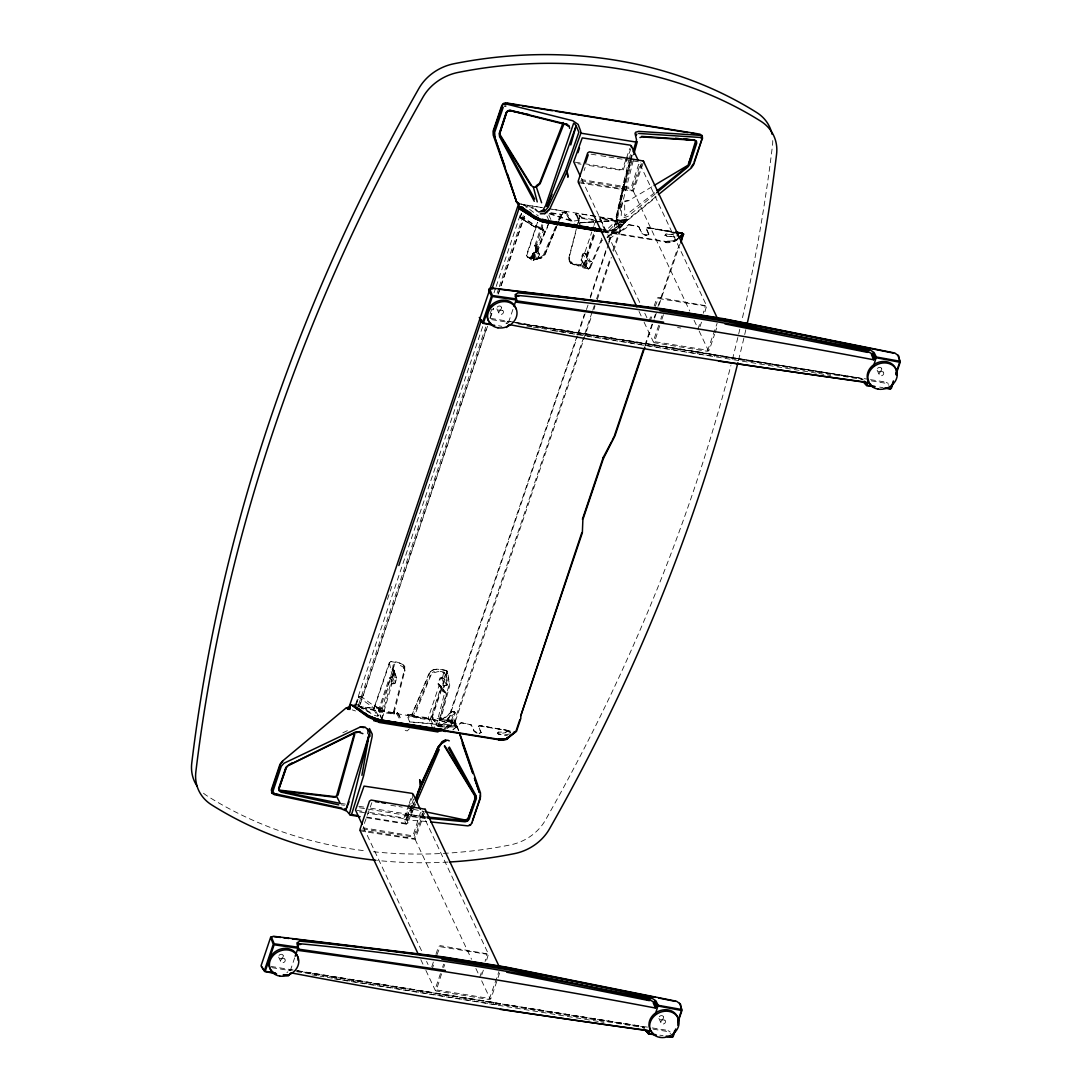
<?xml version="1.0" encoding="UTF-8"?>
<svg xmlns="http://www.w3.org/2000/svg" width="1092" height="1092" viewBox="0 0 1092 1092"><rect width="100%" height="100%" fill="white"/><g stroke="black" fill="none" stroke-linecap="round" stroke-linejoin="round"><path stroke-width="0.75" stroke-dasharray="5 3.75" d="M616.912 220.529L616.966 217.226M620.884 223.683L619.642 224.515L616.693 233.251L615.738 232.46L619.464 222.386L620.884 223.683L613.254 229.921L609.759 230.985L604.067 230.63M358.722 706.565L373.942 708.23L389.339 662.475C393.311 659.745 399.563 663.103 403.535 664.769L404.736 666.502L404.381 669.805L393.529 711.602L397.556 712.598L400.928 719L397.556 712.598L393.529 711.602M601.528 238.124L602.006 240.254L590.335 267.663C584.63 270.761 576.685 264.005 570.447 263.022L569.246 261.288L569.246 257.221L576.344 229.893M447.01 684.466L445.318 674.378L443.625 672.508L438.11 671.58L432.719 673.095L430.835 675.361L413.759 717.376L428.405 719.778L430.344 718.85L441.236 686.431L438.588 684.002L440.431 678.664L441.509 677.818L443.325 678.446L446.464 685.039L447.01 684.466L443.994 678.269L445.318 674.378M363.308 826.576L364.127 827.968L411.588 835.626L413.308 834.697L421.021 810.824L488.452 954.094L485.831 962.816M581.504 178.351L582.323 179.743L629.784 187.401L631.517 186.473L639.216 162.599L706.647 305.869L704.545 313.076M621.198 215.588L622.058 200.791L624.638 201.774L628.337 200.832L652.716 186.309M499.126 734.561C493.993 731.449 504.627 737.264 507.411 735.203M521.43 213.281L519.969 217.649L534.056 226.508L545.427 230.48L536.527 228.051L520.229 217.718L522.727 209.841M603.439 230.057C611.424 233.388 623.559 228.501 625.034 220.106L626.221 218.85L627.081 219.751M537.428 222.509L526.276 255.637L530.903 259.323L543.325 230.794L542.533 229.552L543.516 225.867M381.668 719.478L378.392 710.469L389.298 678.064L389.912 677.559L392.519 683.51L395.195 683.305L396.655 678.146L394.144 671.198L392.301 676.549L390.567 677.559L379.675 709.882L379.361 711.875L382.691 721.252M519.969 217.649C528.187 219.137 533.729 227.259 542.096 228.842L543.325 230.794L542.096 228.842L543.174 225.457M562.448 214.264L562.68 212.804L565.656 213.199L571.607 222.195M648.744 234.562L645.959 228.365L646.996 227.9L672.276 231.613L647.106 227.423L646.123 227.914L648.894 234.016L648.348 235.244L645.154 235.271L641.782 233.388L638.902 226.713L628.978 224.474C627.04 229.77 613.827 234.807 611.82 232.323M392.519 683.51L394.785 683.401L396.328 677.914L394.089 676.863L392.315 670.215L394.772 664.632M404.75 671.43L404.736 666.502M437.442 726.317L454.081 726.016L409.65 721.921L407.18 715.547L407.712 714.25L411.848 714.659L428.706 674.064C432.009 667.171 440.909 669.205 446.792 670.611L447.57 671.867L432.173 717.621L454.818 721.785L456.197 723.45L456.074 725.962L457.138 726.098C455.582 723.832 454.695 728.077 456.429 725.388M631.954 161.084L616.379 217.813L624.938 179.811L616.816 222.372L616.379 217.813L628.555 160.947M559.336 220.407L562.68 212.804M379.675 709.882L394.062 712.899L394.28 711.834M675.074 237.1L664.973 235.476L666.093 233.961L670.365 234.616L674.296 233.538M616.379 217.813L629.852 161.848M630.248 160.196L631.831 153.617M442.56 677.955L443.625 672.508M439.271 719.642L446.191 693.27L443.229 691.222L444.594 685.694L447.188 685.435L447.829 683.647L445.986 673.764L443.721 672.03L438.151 671.02M638.806 227.259L637.25 225.826M407.18 715.547L407.712 714.25L410.155 720.488M555.692 226.563L542.587 256.989L536.09 258.599L527.19 257.193L526.276 255.637L531.708 260.032L537.346 258.981L539.175 254.45L537.25 253.781L534.821 245.755L542.082 224.16M674.829 232.814L647.106 227.423M633.264 160.497L620.42 211.179L620.843 196.751L632.145 155.678M394.062 712.899L404.982 670.229M537.346 258.981L537.906 258.517L533.128 260.305L530.002 258.272L531.64 258.012L532.814 253.453L535.107 252.416L536.909 246.969L534.821 245.755L537.223 252.32L539.653 254.163L537.906 258.517L534.698 259.132M576.399 228.719L568.946 257.439L569.246 261.288L569.246 257.221M576.808 227.122L580.098 215.424L576.03 214.223L579.811 224.037M578.009 223.45L580.098 215.424M593.338 219.574L581.954 217.704L579.347 215.493L575.812 214.824L576.248 213.268L624.487 221.212L622.918 222.386L600.436 218.25L622.945 221.69M392.451 676.808L383.592 710.1L382.241 709.322L391.537 673.341L389.339 662.475M444.062 728.733L452.347 721.525L455.268 712.789L454.586 711.82L446.724 719.41L441.537 719.724L440.922 718.795L449.754 685.298L447.57 671.867L446.56 670.57L437.537 669.178L433.66 669.546L430.398 671.689L412.066 714.591L407.657 714.441M448.73 685.885L439.926 719.178L441.537 719.724L440.431 717.308L440.704 718.563L445.85 717.389L452.115 711.438L454.586 711.82L451.365 720.665L452.798 723.068L447.297 728.473M621.225 196.519L632.527 155.474M675.47 240.144L674.406 240.199L675.47 240.144C673.122 243.011 667.389 239.558 666.147 242.042L602.716 231.832M296.847 971.675L650.573 1027.64M518.4 323.942L868.782 379.374M569.273 218.864L565.656 213.172L565.793 211.493L550.887 209.063M629.033 159.35L630.944 152.989M479.047 733.619L481.067 732.582L478.296 726.494L479.484 725.525L511.998 731.149M603.248 232.596L604.64 229.088L600.559 218.85M630.043 161.275L624.037 180.494L615.519 219.738L615.246 222.277L617.144 226.071M630.548 159.678L632.05 154.873M359.077 706.647L373.464 714.919L377.627 716.311L380.412 708.844L381.545 707.821L382.241 709.322M593.516 234.084L586.759 254.122L590.008 260.824L591.509 261.548L587.619 262.257L585.599 266.762L587.796 267.704L585.257 267.008L581.394 259.882L583.183 254.436L584.711 252.975L591.782 231.954M382.05 718.468L384.575 710.851M381.531 719.997L391.946 683.906L389.298 678.064M447.01 671.075L431.627 717.308L432.118 718.29M356.442 703.835L358.858 696.614L361.561 696.832L374.365 706.183L380.412 708.844M526.617 255.951L537.755 222.481M387.414 599.426L392.315 584.889M355.514 704.572L483.142 325.17M494.007 292.874L495.632 288.042M496.178 286.418L521.157 212.162M487.551 326.194L359.787 705.746L358.517 704.913L485.722 327.013M490.062 314.1L491.7 309.254M497.133 293.106L498.771 288.261M499.303 286.65L524.856 210.742M358.353 705.104L359.459 705.841L487.223 326.276M489.939 318.195L493.202 308.517M498.088 293.98L500.259 287.51M500.805 285.899L524.187 216.448M490.281 318.113L493.543 308.422M498.43 293.885L524.529 216.352M392.055 669.887L393.366 665.997L394.69 676.685L392.315 670.215M534.821 245.755L536.131 245.14L543.188 224.119M548.839 222.864L537.223 252.32L536.336 252.648L537.25 253.781M364.359 823.464L371.853 802.675M584.124 170.584L585.162 167.486M433.101 729.374L428.282 717.717L439.148 685.394L437.865 683.92L439.98 677.982L442.492 677.136M569.15 259.514L570.707 262.435L573.942 263.964L584.52 265.028L595.14 233.483M413.172 795.386L404.804 818.741L367.786 813.24M630.848 148.676L623 170.516L587.619 165.288M445.099 729.115L454.9 720.938L447.802 719.942L577.19 335.531M577.736 333.92L584.261 314.537M590.24 296.765L606.551 248.321M608.722 241.851L615.369 223.628C632.445 222.413 611.834 235.572 606.046 232.378M448.28 720.16L577.327 336.677M577.873 335.067L586.377 309.91M586.568 309.227L588.015 305.064M590.362 297.925L608.312 244.622M608.667 243.693L615.369 223.628M414.141 835.967L422.508 811.083M632.336 187.742L640.717 162.858M423.696 811.684L414.346 838.629L361.193 830.057M641.891 163.459L632.555 190.404L579.388 181.832M447.283 728.473L455.391 721.252L454.682 720.433L592.205 311.862M592.751 310.251L594.376 305.405M596.56 298.935L610.141 258.572M612.858 250.491L621.553 224.652M424.365 813.199L415.124 839.366L362.503 831.367M455.391 721.252L591.755 315.533M594.021 309.405L595.017 305.842M597.283 299.713L611.329 257.384M613.595 251.269L622.194 225.089M643.092 163.404L633.319 191.141L580.698 183.142M452.907 730.016L461.315 722.576L471.294 724.883L474.283 731.012L477.654 732.896M603.303 231.49L618.468 232.855L628.978 224.474M664.973 235.476L666.093 233.961M508.353 731.094C504.395 731.899 509.418 730.739 510.333 732.036L510.66 732.691M431.777 966.748L433.347 962.093M435.954 954.326L438.561 946.573L440.281 945.645L488.452 954.094M648.935 321.621L651.542 313.868M654.149 306.101L656.756 298.348L658.476 297.42L706.647 305.869M440.472 973.586L435.189 989.311L436.063 990.949L489.23 999.521L491.086 998.32L499.576 973.054M442.588 967.294L443.639 964.154M658.667 325.361L653.385 341.086L654.258 342.724L707.425 351.296L709.281 350.095L714.591 334.302M660.783 319.069L661.848 315.929M441.55 973.846L436.418 989.912L489.571 998.484L498.921 971.539M443.666 967.58L444.717 964.454M659.745 325.621L654.613 341.687L707.766 350.259L717.116 323.314M661.861 319.355L663.431 314.66M481.749 974.938L483.797 968.877M699.945 326.713L701.487 322.167M715.123 332.719L717.772 324.829M355.596 705.923L358.858 696.614L361.848 697.256M533.019 253.208L530.753 257.849L533.824 259.937M593.966 225.484L595.058 222.249M625.907 159.801L622.153 169.765L583.592 163.541M626.453 158.19L629.688 148.58M408.79 804.818L403.958 817.99L368.741 812.312M409.336 803.207L412.039 795.194M650.095 321.608L652.661 314.018M655.214 306.429L658.326 298.485L705.255 306.047L703.289 313.24M431.9 969.832L434.466 962.243M437.018 954.654L440.131 946.709L487.059 954.272L485.094 961.465M644.908 345.249L651.979 324.256M654.163 317.786L655.255 314.564M657.971 306.483L676.48 251.556L679.907 244.171M645.399 345.481L654.094 319.656M654.64 318.031L656.278 313.186M658.995 305.118L678.91 247.092M697.884 329.265L700.586 321.253M479.688 977.49L482.391 969.478M373.205 708.79L374.269 708.053L389.967 661.875M508.517 322.427L513.417 307.971M290.308 970.706L294.649 957.848M583.66 265.151L594.498 233.306M548.307 224.515L546.382 230.153M407.971 822.89L406.292 818.809L404.122 819.723L406.21 824.119L407.971 822.89L412.394 810.223M436.186 725.593L444.731 692.41L441.236 686.431L439.12 685.148L443.366 691.973L445.181 691.946M412.953 808.64L415.165 802.306M432.173 717.621L437.25 725.525L438.274 725.347L440.704 718.563L443.912 718.222M366.707 817.744L406.21 824.119L414.141 802.797M678.05 239.08C672.672 245.195 653.821 242.137 675.306 240.609M575.812 214.824L576.412 213.199L576.03 214.223M361.916 708.189L396.724 713.745L397.106 712.735M412.148 805.5L406.033 819.287L411.329 805.241M411.916 803.685L413.677 799.003M454.613 726.371L455.692 722.768L454.818 721.785L455.992 722.89L455.446 722.221M558.299 220.284L561.561 212.435L565.479 212.517M556.688 225.867L544.444 255.159L540.636 258.463L531.64 258.012M559.268 219.697L561.93 214.168M545.222 253.617L556.292 227.136M559.541 219.355L562.148 213.131L561.561 212.435M556.729 226.645L545.017 254.723L542.683 257.63L536.936 259.104L530.002 258.272M536.336 252.648L545.454 230.944M412.066 714.591L413.158 715.983L430.139 675.525M533.183 258.722L544.744 231.327L542.806 230.071M478.296 726.494L479.484 725.525L511.233 731.094M589.448 267.799L601.091 240.404L602.115 240.117M461.152 723.041L469.628 723.941M481.067 732.582L478.46 725.989M413.145 810.032L411.807 813.131L411.711 808.585M413.813 808.476L415.82 803.835M580.507 265.888L582.828 261.234L584.015 262.312L582.705 266.216L586.5 268.427L587.25 267.84L583.606 261.698M407.016 818.727L411.725 807.998M412.394 806.469L414.4 801.869M454.327 724.378L455.419 723.477M497.31 733.578L498.484 732.063L505.951 732.172M406.033 819.287L411.998 805.828M648.894 234.016L648.566 234.712C643.352 236.336 640.076 230.999 638.902 226.713M588.342 261.275L584.711 252.975L589.817 262.257M510.496 733.128L510.333 732.036M458.435 730.357L456.442 725.497L454.791 726.985L437.619 726.781M443.366 691.973L438.588 684.002L443.529 691.673M477.081 733.223L474.105 731.476L471.294 724.883M481.231 732.186L479.524 733.128M624.747 221.69L623.805 220.884L624.924 221.417M666.666 236.418L675.238 236.636M286.909 972.672L287.865 971.798M359.091 696.423L358.545 697.187L374.624 708.449M381.545 707.821L378.392 716.038L374.269 708.053M506.784 731.162L505.787 732.636L502.552 733.182L498.28 732.541M446.464 685.039L443.843 685.762L442.492 690.936L443.229 691.222M581.408 218.332L581.954 217.704L579.347 215.493L581.408 218.332L595.604 220.639M497.461 733.101L498.484 732.063M609.35 230.071L615.752 223.669L618.632 223.778M409.336 728.814L407.261 730.876L405.173 730.534L404.108 728.391M617.171 223.314L618.946 224.775L621.321 224.734L657.125 195.673M615.151 221.649L617.349 221.485L615.151 221.649L607.944 228.624L604.64 229.088M454.299 726.112L455.391 725.074L456.633 726.549M452.115 711.438L443.256 718.468M455.268 712.789L446.901 720.106L439.298 720.133L441.537 719.724M589.161 268.728L590.335 267.663L588.11 269.123L589.161 268.728L584.52 265.028M627.368 220.338L621.143 225.607L656.333 196.915M533.66 260.073L534.52 259.336L532.077 253.931M607.275 237.824L613.254 232.732L615.711 233.115M606.961 237.196L612.912 232.159L615.738 232.46M616.379 229.648L624.269 222.973L623.778 222.14M613.254 229.921L619.642 224.515M595.29 221.867L624.993 219.874L626.221 218.85M609.213 239.162L616.693 233.251M677.559 238.848L673.232 241.81L666.038 241.782M453.057 729.552L461.315 722.576M595.331 222.017L624.542 220.366M677.832 238.629L675.238 240.813L674.665 239.776M655.337 193.83L627.968 216.393L623.955 217.636M654.572 192.806L624.774 216.011L624.638 201.774M625.034 220.106L625.279 221.021C628.118 219.738 625.293 218.086 623.314 220.68L551.269 209.063M454.19 725.279L455.61 724.16M449.181 720.215L442.847 724.733L438.302 726.084L432.487 718.167M447.802 719.942L454.682 720.433M440.608 725.743L448.607 720.215M533.128 260.305L534.52 259.336M600.436 218.25L599.372 218.973L605.405 231.081M543.229 255.337L539.967 257.48L536.09 257.849L527.081 256.47M430.398 671.689L433.592 669.614L437.537 669.178M394.799 664.141L393.011 665.219L394.021 673.532M413.158 715.983L428.282 717.717M539.175 254.45L536.909 246.969M342.847 732.787L349.645 729.579M432.405 672.495L434.357 671.43M510.278 321.744L507.48 321.853L506.074 323.874L507.07 322.072L506.074 323.532L507.794 323.382M288.861 970.338L292.069 970.024M614.659 229.088L610.769 230.262L602.866 229.429M549.29 213.814L571.935 221.294L579.129 220.297L580.439 222.864L579.907 224.515L578.514 220.352M362.039 708.23L454.777 722.836M393.871 683.988L391.141 677.409L389.912 677.559L392.656 676.63L394.553 670.665L392.888 669.137M584.711 252.975L582.609 253.89L580.726 259.869L582.418 261.452M381.19 710.756L383.592 710.1M608.749 239.285L610.155 238.779M509.623 734.001L504.368 734.875L499.167 734.042M445.249 685.394L443.843 685.762L444.594 685.694M624.801 200.969L628.064 200.314M601.091 240.404L602.006 240.254M673.45 234.548L665.983 234.439M451.487 711.711L454.313 711.998M404.122 819.723L427.286 821.553M535.176 246.014L536.39 245.891L538.902 254.054M586.759 254.122L584.384 253.631M507.48 321.853L509.049 321.717M289.271 970.133L290.841 969.996M447.119 720.843L451.46 721.484M593.639 221.976L580.439 222.864L576.248 213.268M593.543 221.772L580.302 222.577L593.652 222.072M595.208 221.676L624.993 219.874M532.814 253.453L535.298 252.539L537.414 246.601L536.131 245.14M620.556 222.768L624.051 222.713M456.811 725.566L455.828 725.361M438.274 725.347L439.025 725.388M409.65 721.921L453.985 725.102M412.558 816.789L426.126 818.072M425.157 816.857L411.93 814.946L411.82 808.776M879.688 387.128L882.855 387.578M659.882 1035.175L663.049 1035.626M646.996 227.9L674.747 232.323M550.805 212.708L562.162 214.51L546.996 212.804M520.27 217.062L523.273 217.704L536.076 225.771L542.656 228.624M591.059 154.149L599.221 155.46M600.846 155.733L607.384 156.784M609.022 157.043L615.547 158.094M617.185 158.354L623.709 159.418M625.347 159.678L631.872 160.729M633.51 160.988L638.41 161.78M575.211 162.189L581.913 163.268M577.804 163.704L581.067 164.223M580.848 180.644L630.616 188.67M541.209 207.439L519.437 203.931L542.615 207.712M602.607 231.572L612.407 232.077L621.798 225.129L614.7 224.092M677.572 327.518L680.835 328.037M490.84 318.414L514.332 322.208M516.011 322.481L713.922 354.45M870.474 379.647L883.933 381.804M491.646 319.628L508.367 322.331M713.636 355.473L862.912 379.497L858.994 377.982L515.288 322.563M871.307 380.849L885.967 383.306L888.888 385.176M526.699 326.03L531.695 326.849M533.36 327.122L540.021 328.201M541.687 328.46L714.632 356.429M356.442 705.896L373.273 708.612L377.627 716.311M479.292 725.989L514.578 731.681M390.813 805.268L397.352 806.319M398.976 806.578L402.252 807.111M408.777 808.162L412.039 808.694M340.417 803.303L345.441 804.121M358.831 806.278L363.854 807.084M370.557 808.162L425.812 817.075M341.086 804.777L344.458 805.323M359.596 807.766L425.225 818.345M357.016 810.414L367.076 812.038M359.596 811.929L366.148 812.98M366.571 817.021L406.674 823.491M362.653 828.869L412.421 836.895M270.939 966.42L296.123 970.488M297.802 970.761L495.7 1002.715M652.252 1027.913L665.724 1030.084M271.758 967.621L290.158 970.597M495.413 1003.739L644.703 1027.777M653.098 1029.128L667.758 1031.571L670.679 1033.455M496.423 1004.708L320.147 976.193M311.807 974.842L318.482 975.934M611.861 232.678L666.297 241.523M407.343 715.465L454.654 723.641M297.065 970.829L640.786 1026.262L644.785 1027.845M628.815 224.952L637.127 226.303M582.937 266.175L573.955 264.714L570.447 263.022M390.718 661.561L399.686 663.062L402.934 664.591L404.477 667.512M354.177 704.176L358.517 704.913M498.512 325.744L501.856 326.344M392.751 669.928L393.721 670.106L396.655 678.146L393.721 670.106M413.431 809.322L423.423 811.383M587.796 267.704L587.018 267.499L587.482 268.755L587.25 267.84M581.818 260.974L582.828 261.234M377.395 715.451L378.269 715.669M626.112 220.543L626.89 220.761M616.229 221.485L619.464 222.386M358.217 705.541L371.976 713.308M523.409 205.269L533.114 208.476M520.87 203.822L533.715 208.094M549.781 213.431L573.86 221.444M352.307 709.882L355.514 710.974M455.391 725.702L456.074 725.962M525.757 206.893L527.108 207.453M508.19 731.558L510.128 732.459M886.267 382.432L888.233 383.388M668.058 1030.712L670.024 1031.653M439.148 685.394L441.236 686.431M565.793 211.493L571.935 221.294M862.789 379.443L859.813 378.282A2430.615 2.798 9.2 0 0 512.339 322.249M574.965 265.015L572.153 263.541L570.843 259.418M400.314 665.492L403.125 666.966L404.422 671.102M469.423 724.406L471.075 725.279M665.124 234.998L666.953 235.981M374.187 705.841L380.589 708.626L381.258 709.991L373.355 706.852M396.724 713.745L400.546 720.747M446.191 693.27L440.677 685.735M520.229 217.718L534.056 226.508M862.134 379.006L863.008 379.579M643.911 1027.272L644.567 1027.708L641.591 1026.562A2430.615 2.798 9.2 0 0 294.13 970.529M529.606 209.336L538.301 215.916M451.365 720.665L452.798 723.068M411.247 714.864L413.145 716.925M623.314 220.68L624.815 222.481M447.57 671.867L446.56 670.57L449.071 682.2M616.912 222.14L617.458 222.85M454.19 723.095L457.739 730.343M403.48 666.448L404.545 667.99M570.543 262.121L571.607 263.677M378.392 710.469L379.361 711.875L393.966 714.195L394.594 712.189L393.966 714.195L393.871 712.189M542.096 228.842L542.533 229.552M581.394 259.882L585.094 266.134L586.936 261.793L583.183 254.436M534.029 253.276L537.073 259.241M430.344 718.85L434.78 728.036M877.122 370.161L879.128 374.379M496.86 308.831L498.867 313.049M658.913 1018.427L660.919 1022.644M278.651 957.097L280.658 961.329M633.319 191.141L689.735 311.029M694.075 320.256L698.416 329.47M699.139 331.012L708.544 350.996M581.722 179.184L640.444 303.972M644.785 313.227L646.969 317.84M639.025 311.425L641.195 316.038M644.089 322.195L653.494 342.165M415.124 839.366L471.539 959.254M475.88 968.481L478.774 974.624M481.668 980.78L490.335 999.221M363.527 827.408L422.235 952.197M426.59 961.451L428.037 964.523M420.829 959.65L425.17 968.877M425.894 970.419L435.298 990.389M881.722 368.7A2.416 2.034 -25.2 0 1 878.719 371.512A2.416 2.034 -25.2 0 1 877.832 368.072A2.416 2.034 -25.2 0 1 881.722 368.7L883.687 372.932A2.402 2.034 -25.2 0 1 880.712 375.73A2.402 2.034 -25.2 0 1 879.824 372.304A2.402 2.034 -25.2 0 1 883.687 372.932M501.46 307.371A2.416 2.034 -25.2 0 1 498.457 310.183A2.416 2.034 -25.2 0 1 497.57 306.743A2.416 2.034 -25.2 0 1 501.46 307.371L503.426 311.602A2.402 2.034 -25.2 0 1 500.45 314.4A2.402 2.034 -25.2 0 1 499.563 310.974A2.402 2.034 -25.2 0 1 503.426 311.602M663.499 1016.966A2.416 2.034 -25.2 0 1 660.51 1019.778A2.416 2.034 -25.2 0 1 659.609 1016.352A2.416 2.034 -25.2 0 1 663.499 1016.966L665.478 1021.197A2.402 2.034 -25.2 0 1 662.503 1023.996A2.402 2.034 -25.2 0 1 661.615 1020.583A2.402 2.034 -25.2 0 1 665.478 1021.197M283.238 955.65A2.416 2.034 -25.2 0 1 280.248 958.462A2.416 2.034 -25.2 0 1 279.347 955.022A2.416 2.034 -25.2 0 1 283.238 955.65L285.217 959.882A2.402 2.034 -25.2 0 1 282.241 962.666A2.402 2.034 -25.2 0 1 281.354 959.254A2.402 2.034 -25.2 0 1 285.217 959.882M532.596 253.467L535.244 259.145M546.928 216.011L549.358 221.307M548.785 214.947L551.269 220.461M441.509 677.818L444.594 684.875M392.301 676.549L395.195 683.305M645.154 235.271L646.873 235.053M457.138 726.098L458.804 730.862M440.431 717.308L440.922 718.795M411.056 813.649L411.397 815.929M392.67 673.109L392.806 674.801M711.67 354.081L711.738 355.173M493.461 1002.347L493.529 1003.452M334.384 978.869A2385.064 11.821 9.3 0 1 341.059 979.947M342.724 980.207A2385.064 11.821 9.3 0 1 598.962 1021.539M600.655 1021.812A2385.064 11.821 9.3 0 1 604.013 1022.358M552.593 330.589A2385.064 11.821 9.3 0 1 559.268 331.668M560.947 331.941A2385.064 11.821 9.3 0 1 817.185 373.259M818.863 373.532A2385.064 11.821 9.3 0 1 825.579 374.624M827.272 374.897A2385.064 11.821 9.3 0 1 830.63 375.443M203.494 793.229A45.85 38.711 -25.2 0 0 207.466 796.109A423.587 357.644 -25.2 0 0 366.789 851.023M373.45 851.76A423.587 357.644 -25.2 0 0 510.237 844.935A45.85 38.711 -25.2 0 0 545.372 820.188A2031.489 1715.245 -25.2 0 0 730.876 365.506M742.492 317.663A2031.489 1715.245 -25.2 0 0 772.481 145.509A45.85 38.711 -25.2 0 0 772.74 140.609M739.816 329.211A2031.489 1715.245 -25.2 0 1 738.247 335.817M737.851 337.469A2031.489 1715.245 -25.2 0 1 731.299 363.868M447.979 862.079A423.587 357.644 -25.2 0 1 377.559 860.469M745.836 329.675A2031.489 1715.245 -25.2 0 1 738.315 361.029M566.065 211.63L565.656 213.199L566.065 211.63M397.543 712.598L396.997 713.895L397.556 712.598M392.615 683.469L391.004 684.37L392.615 683.469M613.963 230.644L611.534 230.903L613.963 230.644"/><path stroke-width="1.5" d="M519.164 203.795L518.25 205.296L519.069 204.3L516.789 202.511L493.734 134.343L493.761 130.753L502.511 104.859L505.487 103.139M261.452 966.625L264.81 971.607L276.522 973.695M349.699 707.084L349.795 709.472L349.59 708.64L346.546 708.258M479.661 318.359L483.033 323.341L494.731 325.416M873.518 366.011L876.357 357.029L874.078 352.498L869.546 349.563A2385.064 1774.254 32.7 0 0 518.058 292.874L515.151 294.622L516.557 302.17A6597.536 5579.67 -25.4 0 1 873.655 359.773L875.402 357.589L873.054 352.893M413.172 795.386L412.407 793.434L364.046 786.103L355.514 809.991L362.107 824.405M631.367 147.161L630.603 145.209L582.241 137.879L573.71 161.766L580.302 176.181M367.881 733.606L368.031 730.548M286.404 766.993L279.238 788.028L279.347 790.28L279.156 788.233L286.309 767.649L287.783 765.847L355.009 732.896L358.763 732.077M549.358 221.307L539.284 218.919L522.891 208.913L522.659 207.835L530.876 213.008M270.639 937.318L273.259 944.334L264.332 970.829L261.084 965.71L270.639 937.318L271.894 936.731M295.195 956.237L297.925 948.211L296.928 942.887L299.85 941.154A2385.064 1774.254 32.7 0 1 651.323 997.842L655.869 1000.777L658.148 1005.309L655.309 1014.291M444.526 730.507L439.462 731.203L377.068 721.129L367.895 716.925L354.559 707.22L354.763 705.896M361.916 775.306L369.164 734.534L345.946 809.595L344.185 808.79M677.845 234.411L676.016 232.992M633.046 151.665L636.54 139.885L635.066 133.606L635.517 132.296L638.629 131.368L700.245 135.353L702.32 136.486L702.511 138.766M349.85 708.053L349.467 705.637L350.887 705.023M349.563 813.472L369.164 734.534L365.097 750.791M633.729 154.6L637.291 141.632M354.136 734.206L336.541 796.013L334.684 796.614L281.067 790.308M337.988 795.181L354.75 734.452M570.747 144.949L576.112 125.812L574.72 123.901M445.413 970.419L298.744 949.18L297.911 948.266L298.334 950.449A6597.536 5579.67 -25.4 0 1 655.446 1008.039L657.179 1005.855L654.845 1001.159M348.293 709.431L346.328 707.752L282.596 761.015L279.962 764.318L271.335 790.007L272.099 793.188L274.351 794.662L341.168 808.763L346.956 811.26L350.245 815.096L351.528 814.591L363.513 776.112L372.058 736.923L372.222 734.165L369.465 728.528M519.888 719.519L515.984 731.176L505.855 739.038L498.443 739.707C499.986 740.349 509.322 740.267 506.906 737.823M499.767 133.524L506.62 112.517L508.039 110.893L510.251 110.62L566.407 124.734L568.236 125.976L565.997 124.174M472.454 820.747L480.494 796.655L480.466 792.915L459.909 734.042M351.815 705.077L367.758 715.588L378.706 719.887L498.785 739.284L506.319 739.284L516.475 731.408L520.857 718.318L520.679 716.052L582.35 532.773L582.882 519.546L603.439 458.422L614.933 435.913L644.853 347.106M446.492 730.657L379.17 719.724C367.772 718.686 359.582 709.472 350.054 704.231L517.704 206.511L522.795 207.316M398.839 565.519L481.463 320.024M491.796 289.339L518.973 208.586L535.176 218.673L542.301 221.799L602.716 231.832M585.585 162.64L588.219 154.818M582.418 519.287L603.234 457.412L611.397 441.946M581.831 532.623L520.679 716.052M650.436 1028.773L648.525 1033.878L645.836 1030.548M868.645 380.507L866.748 385.613L862.898 381.517M674.651 1030.739L672.549 1036.977L666.216 1036.076M677.804 1021.389L681.476 1010.482L657.179 1005.855M893.393 380.917L890.772 388.711L886.022 388.029M896.013 373.123L899.685 362.216L875.402 357.589M673.109 1036.758L675.73 1028.964M677.832 1022.726L682.036 1010.25L679.579 1003.261M891.318 388.479L893.42 382.241M896.041 374.447L900.245 361.984L897.788 354.996M577.955 152.648L579.483 148.089M592.328 230.344L593.42 227.109M594.553 230.999L595.604 227.914M688.615 163.923L695.577 141.114L694.116 140.104L685.79 139.148M614.427 435.722L643.27 350.095M680.889 241.25L683.36 233.947L680.876 242.97M573.641 123.232L545.563 205.719L543.693 208.709M513.963 306.361L516.134 299.931L515.438 296.396L517.895 295.441A2430.615 1813.798 32.8 0 1 868.659 352.006L872.426 353.972L874.938 359.145M694.143 161.93L702.293 137.961L702.101 135.572L699.89 134.139L506.374 102.921L503.412 103.522L501.706 105.624L493.079 131.19L493.243 135.231L516.789 202.511M503.221 107.262L494.635 132.446L494.922 136.35M475.621 798.184L467.226 820.583L426.822 817.034M443.994 730.903L447.925 731.244M471.703 823.477L480.33 798.388L480.262 794.949M415.724 800.723L421.266 784.875L438.888 747.501L441.332 743.693L446.969 740.267M874.938 386.459L867.021 385.339L866.133 382.132A6597.536 5561.242 -25 0 1 509.022 324.542L506.429 327.504M655.132 1034.506L648.812 1033.605L647.925 1030.411A6597.536 5561.242 -25 0 1 290.813 972.808L288.22 975.77L283.197 974.883M415.288 799.617L420.461 785.284L437.865 747.529L442.246 741.837L445.727 739.639M503.412 103.522L503.917 104.491L506.784 104.149L572.768 120.734L578.146 124.42L580.562 130.863L580.903 133.169L567.089 171.308L549.713 209.132L544.772 213.65L540.335 213.814M563.895 124.079L540.13 183.729L536.349 186.964L533.387 187.046L530.671 185.08L499.959 135.613L499.658 133.456L506.688 112.326L507.889 110.838L510.087 110.429M345.946 809.595L349.058 801.828M636.199 135.504L636.827 133.92M507.807 738.233C505.855 739.584 498.143 740.581 498.675 739.011M557.384 225.089L558.681 221.963M551.992 194.403L546.874 206.606L576.112 125.812L578.883 132.214L565.574 170.243L547.952 207.603L544.266 211.548L538.465 211.848M416.489 802.279L439.189 749.59M415.752 798.798L435.913 752.798M515.956 294.69L516.134 299.931L492.342 296.519L483.428 323.014L491.81 324.529M297.747 942.956L297.925 948.211L274.133 944.798L265.22 971.279L275.266 973.108M417.594 793.242L432.555 759.541M435.967 751.869L438.001 747.283M612.202 440.486L613.868 436.909M517.704 206.511L534.916 218.536L546.655 222.768M347.556 708.954L349.918 707.766M691.113 167.144L693.611 163.541M282.814 760.947L280.562 764.141L271.867 790.048L272.358 791.454M382.691 721.252L380.453 721.744M437.865 747.529L442.246 741.837M677.286 235.899L677.941 233.893M354.559 707.22L355.596 705.923M471.921 822.358L470.502 825.183L467.813 825.866L430.671 821.907M465.015 820.706L468.291 818.522L475.361 797.474L475.143 795.508L444.853 745.972M517.813 203.167L518.768 203.235L516.584 201.938L507.643 174.283M507.643 738.711L506.852 738.342L510.1 735.912M544.772 213.65L549.713 209.132M348.594 708.79L347.038 707.752L348.839 709.268M507.671 738.247L515.247 731.708L514.578 731.681M507.876 738.042L510.333 735.926M512.79 733.824L515.247 731.708M678.719 237.879L683.36 233.947M679.21 238.097L683.851 234.179M679.128 237.537L682.909 233.633L675.675 232.023M656.633 192.752L687.919 166.953L689.857 164.373L696.723 143.134L696.45 141.127L694.621 140.008L641.591 136.364M658.435 194.608L691.291 168.018L693.693 164.537L701.992 139.312L700.695 137.483L638.683 133.456M657.22 190.677L687.714 166.12L696.027 143.066L695.577 141.114M297.584 944.43L299.686 943.706A2430.615 1813.798 32.8 0 1 650.436 1000.272L654.204 1002.251L656.715 1007.425M518.987 205.624L518.099 204.627M349.617 706.265L350 705.214M536.24 185.763L539.557 183.36L563.24 122.522M654.149 185.449L687.114 165.793M289.435 764.468L292.328 762.762M542.437 210.742L544.389 209.691L540.881 211.002M369.369 731.135L365.042 727.054L360.264 727.026L283.893 763.281L281.286 766.284L272.932 791.413L274.42 793.652L341.796 808.121M490.103 288.465L488.847 289.039L488.711 290.527L491.468 296.055L482.555 322.55L479.292 317.431M346.614 707.903L350.314 706.347M469.246 825.074L470.256 824.706M347.488 708.353L347.065 707.725M639.953 137.537L641.96 136.923L694.294 140.295M466.653 819.505L465.042 819.983L425.088 811.725M508.23 111.138L509.841 110.661L529.388 114.701M442.956 741.277L444.43 740.854M444.922 731.544L446.096 731.258M504.791 106.293L505.869 106.061M519.096 208.217L523.955 208.886M517.362 296.301L518.905 296.15M299.153 944.58L300.682 944.416M360.142 731.626L355.678 731.913L287.851 765.574L285.722 767.758L278.624 788.479L278.951 790.622L280.944 792.096L338.738 804.872M442.055 729.197L436.322 728.965M442.137 729.565L378.91 719.683L369.355 716.093M438.684 729.565L442.205 729.852M498.771 739.27L503.453 739.653M427.818 818.236L465.124 821.798L467.594 821.048L469.15 819.205L476.399 798.511L476.18 795.945L449.358 747.024M675.566 138.206L678.883 138.588M683.865 139.175L693.816 140.336M492.096 288.37L495.468 288.779M498.826 289.189L549.331 295.318M552.702 295.727L576.276 298.58M579.634 298.99L630.139 305.132M633.51 305.542L648.662 307.371M652.033 307.78L657.084 308.394M273.887 936.636L280.617 937.455M283.988 937.864L289.039 938.478M292.397 938.888L361.425 947.269M364.796 947.679L442.888 957.206M718.577 361.124L865.233 382.377L866.775 383.374M648.566 1031.653L647.024 1030.643L500.368 1009.39M516.052 298.921L492.396 295.495L489.625 288.738L491.7 288.001L661.615 308.64L723.996 318.755L894.826 353.016L898.73 355.951L899.753 361.193L876.357 357.029M516.12 300L516.953 300.901L663.622 322.154M866.748 385.613L874.624 386.745M884.083 388.124L890.389 389.039M297.829 947.201L274.188 943.775L271.417 937.004L273.491 936.281L443.407 956.92L505.787 967.021L676.603 1001.282L680.521 1004.217L681.544 1009.472L658.148 1005.309M648.525 1033.878L656.415 1035.025M667.444 1036.622L672.181 1037.304M677.34 232.364L682.391 233.115M378.938 722.017L373.614 720.624M523.819 209.104L519.546 208.681L535.517 218.577L542.751 221.69L602.607 231.572M601.637 231.231L542.178 221.526L535.121 218.373L517.854 206.975L522.781 207.576M676.385 232.582L682.909 233.633M507.152 103.412L518.877 105.31M522.222 105.842L552.361 110.701M555.719 111.248L688.001 132.582M691.345 133.115L694.689 133.661M580.903 133.169L636.049 142.056M550.655 221.185L588.492 227.286M591.659 227.805L595.003 228.337M598.225 228.856L601.515 229.388M547.815 221.007L601.897 229.73M661.097 308.94L718.55 318.209M660.059 310.879L726.371 321.58L869.273 350.518M444.144 730.944L498.594 739.721M379.033 722.44L438.028 731.954M360.264 727.026L364.086 727.641M375.416 801.664L378.719 802.197M382.036 802.729L385.339 803.262M278.829 794.744L273.778 793.925L271.526 792.41M351.528 814.591L358.203 815.669M350.245 815.096L360.128 816.693M444.526 957.479L503.617 967.007M441.837 959.158L508.149 969.846L651.05 998.784M723.477 319L725.675 319.383M505.268 967.266L655.432 997.378M283.647 974.624L288.67 975.525M549.03 220.925L542.342 219.233M724.992 323.942L867.608 352.388M506.77 972.208L649.399 1000.654M727.34 319.724L893.597 353.112M658.749 998.047L675.375 1001.391M281.094 791.4L340.213 803.371L336.786 796.682L334.725 797.228L280.999 791.031L279.388 789.707M380.658 719.983L374.338 718.277M436.199 730.739L433.101 729.374M567.772 124.461L510.442 110.306L507.807 110.701L506.183 112.408L499.18 133.62L499.59 136.582L534.288 201.297M574.119 224.351L576.153 224.952M358.176 731.954L362.885 733.647M374.815 718.754L367.922 715.547L353.398 705.336M539.666 218.796L535.585 216.748M447.802 740.226L449.276 740.854M643.42 1029.142L644.676 1029.783M349.959 705.937L349.877 706.742M357.848 708.162L361.752 710.892M364.359 712.721L368.263 715.465M644.43 1029.224L648.02 1033.087M717.144 317.772L643.365 161.002L589.325 151.843L587.673 152.921L578.159 181.231L579.033 182.869M499.658 967.539L425.17 809.227L371.13 800.067L369.478 801.146L359.964 829.456L360.838 831.094M403.835 724.01L405.528 725.17A5.61 2.498 19.4 0 0 410.483 725.975L411.288 724.678M535.176 209.145L537.305 211.179M863.417 381.504L866.229 384.821M864.427 381.204L866.079 383.292M367.922 729.169L368.495 729.906M531.012 184.657L500.245 135.026L500.136 133.06M444.362 746.068L474.651 795.618L474.747 797.583M448.375 747.952L475.648 796.15M499.863 135.817L534.684 199.113M871.43 354.545L873.655 359.773M653.221 1002.825L655.446 1008.039M631.422 146.014L637.81 159.582M578.269 182.323L636.854 306.825M413.226 794.239L420.311 809.308M360.073 830.548L417.936 953.507M493.734 134.343L504.859 166.298M462.189 743.133L472.768 773.491M474.433 778.282L479.443 792.656L474.597 778.282M459.514 733.551L472.973 773.491M536.349 186.964L541.591 202.757M643.365 161.002L643.625 161.821M425.17 809.227L425.416 810.046M533.387 187.046L537.237 201.897M702.101 135.572L702.32 136.486M516.161 297.256L516.953 300.901M297.952 945.522L298.744 949.18M603.234 457.412L603.439 458.422M569.068 125.635L569.615 128.365M271.731 790.526L272.099 793.188M369.751 732.145L369.97 736.377M652.866 1033.059A15.097 12.749 -25.2 0 1 660.442 1010.523A15.097 12.749 -25.2 0 1 677.695 1025.183M871.075 384.793A15.097 12.749 -25.2 0 1 877.75 362.571A15.097 12.749 -25.2 0 1 896.355 375.225M490.813 323.464A15.097 12.749 -25.2 0 1 494.799 302.525A15.097 12.749 -25.2 0 1 515.97 308.79M274.897 973.272A15.097 12.749 -25.2 0 1 276.931 950.6A15.097 12.749 -25.2 0 1 298.102 960.414M197.079 786.09A45.85 38.711 -25.2 0 1 191.755 763.158A2031.489 1715.245 -25.2 0 1 418.864 88.479A45.85 38.711 -25.2 0 1 453.999 63.732A423.587 357.644 -25.2 0 1 756.756 112.558A45.85 38.711 -25.2 0 1 772.03 134.22M449.631 861.997A423.587 357.644 -25.2 0 0 514.332 853.657A45.85 38.711 -25.2 0 0 549.481 828.896A2031.489 1715.245 -25.2 0 0 737.905 362.68M375.894 860.305A423.587 357.644 -25.2 0 1 211.575 804.831A45.85 38.711 -25.2 0 1 195.85 771.867A2031.489 1715.245 -25.2 0 1 422.959 97.188A45.85 38.711 -25.2 0 1 458.094 72.441A423.587 357.644 -25.2 0 1 760.865 121.267A45.85 38.711 -25.2 0 1 776.576 154.218A2031.489 1715.245 -25.2 0 1 747.337 323.068M567.089 171.308L567.922 176.972L567.089 171.308M420.543 781.722L420.461 785.284L419.642 779.674L420.543 781.722M659.977 1037.4A15.111 12.749 -25.2 0 0 678.705 1019.832A15.111 12.749 -25.2 0 0 654.395 1015.915A15.111 12.749 -25.2 0 0 659.977 1037.4M878.186 389.134A15.111 12.749 -25.2 0 0 896.928 371.567A15.111 12.749 -25.2 0 0 872.604 367.635A15.111 12.749 -25.2 0 0 878.186 389.134M497.925 327.805A15.111 12.749 -25.2 0 0 516.666 310.237A15.111 12.749 -25.2 0 0 492.342 306.32A15.111 12.749 -25.2 0 0 497.925 327.805M279.716 976.071A15.111 12.749 -25.2 0 0 298.444 958.503A15.111 12.749 -25.2 0 0 274.133 954.585A15.111 12.749 -25.2 0 0 279.716 976.071"/></g></svg>
